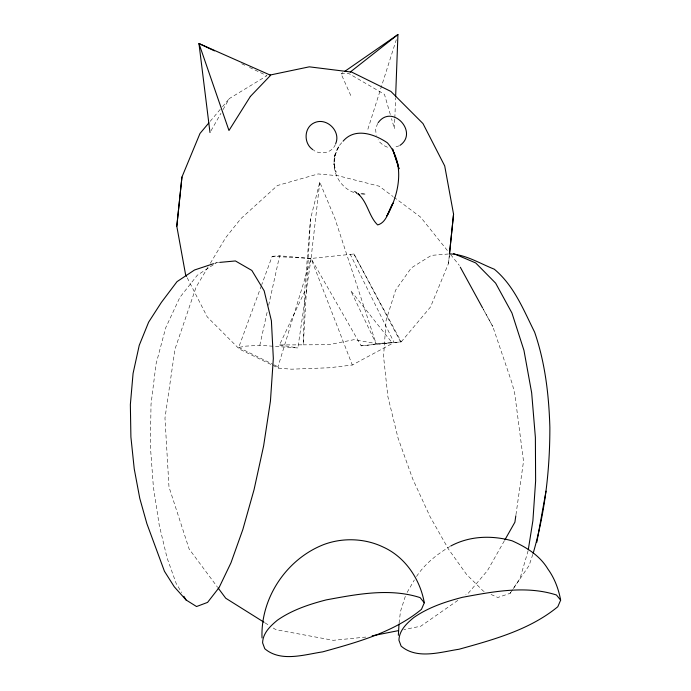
<?xml version="1.0" encoding="UTF-8"?>
<svg xmlns="http://www.w3.org/2000/svg" width="691" height="691" viewBox="0 0 691 691"><rect width="100%" height="100%" fill="white"/><g stroke="black" fill="none" stroke-linecap="round" stroke-linejoin="round"><path stroke-width="0.52" stroke-dasharray="3.46 2.59" d="M304.593 291.74L303.306 344.835L279.518 344.947L304.593 291.74L310.527 218.883L319.778 182.148L334.824 218.287L376.051 343.531L392.047 342.667L350.717 290.609L376.051 343.531L353.775 339.704L329.08 344.679L303.306 344.835L310.527 218.883M394.803 119.094L394.449 128.725L391.503 118.602M394.837 118.023L395.598 97.69M319.778 182.148L311.045 258.477L361.151 345.828L401.221 341.855L430.519 306.985L448.511 263.426L449.4 254.582M399.078 623.152L400.478 611.457L405.686 595.193M448.511 263.426L449.375 254.901M515.97 514.7L523.528 461.26L514.76 393.749L512.212 383.66L492.864 326.713L483.052 308.791M261.379 285.677L238.68 347.469L245.789 346.139L259.807 345.31L297.864 347.962L311.045 258.477L353.939 253.986L401.221 341.855L394.095 342.52L352.306 365.021L329.305 367.767L291.55 369.184L278.525 368.139L271.831 364.883M528.114 550.736L520.003 578.548L511.841 590.719M259.807 345.31L267.503 310.561M268.661 305.292L279.622 255.8L311.045 258.477L352.306 365.021M278.525 368.139L277.981 366.809L311.045 258.477L272.168 256.309L261.751 284.666M367.871 129.217L396.297 39.698M532.796 554.407L529.107 565.514L513.067 588.982M335.411 144.479C332.19 152.866 320.788 155.155 313.671 150.353M377.666 123.352L375.61 129.01L376.198 135.358M407.111 592.446L414.341 579.974M504.352 540.811L487.475 570.602L468.472 592.99L465.829 594.83M211.04 130.711L220.947 113.281M223.029 109.61L229.282 98.597L266.951 75.699L247.525 66.509M208.138 266.976L196.106 287.085L174.953 349.231L164.976 418.098L168.984 486.948L189.144 549.025L217.38 587.005M210.323 263.314L225.646 237.721L240.839 218.693L277.411 185.525L318.119 173.942L338.089 175.747L379.299 186.242L393.075 196.546M416.535 576.475C424.766 563.916 437.075 554.286 449.806 546.581M491.042 594.467L497.84 597.482L510.096 593.327L511.262 591.591M510.096 593.327L512.472 589.855M210.211 121.305L221.794 107.52M222.476 106.708L229.282 98.597M341.751 142.717C334.427 150.422 331.801 162.368 336.111 172.249L333.978 163.672L335.247 154.292L339.074 145.758L334.176 157.479L335.247 154.292L334.047 164.89L333.978 163.672C334.099 177.302 343.677 190.405 357.066 193.471M457.874 600.375L420.75 626.219L403.855 629.561M350.778 95.522L341.112 73.894L342.866 72.685M218.624 262.494L216.533 262.692L197.315 275.234L179.824 297.458L165.728 327.724L156.028 364.071L151.018 404.304L150.37 446.136L153.402 487.198L159.25 525.186L167.058 557.896L176.153 583.368L181.664 592.593M399.32 145.775L393.982 147.442M214.53 263.357L216.533 262.692M365.841 637.076L333.304 640.315L275.899 629.691L272.254 627.402M361.151 345.828L392.047 342.667M448.321 254.003L431.348 255.385L411.257 267.944L395.615 290.134L386.105 320.304L383.565 356.513L387.867 396.556L398.076 438.163L412.726 478.993L430.113 516.747L448.563 549.25L466.632 574.541L483.268 591.012L485.212 591.876M341.112 73.894L348.549 73.384L384.446 94.322L390.329 114.559M272.168 256.309L279.622 255.8M360.97 193.575L366.04 194.102L361.229 194.059M279.518 344.947L297.864 347.962M357.066 192.521L353.291 190.846L356.901 193.195M387.47 147.243L383.255 145.257L379.661 142.096L378.089 139.668M241.695 63.753L246.557 66.051M270.872 364.416L239.336 349.05L207.222 316.884L186.527 276.409M238.68 347.469L273.187 364.451M274.146 364.926L277.981 366.809M264.955 622.824L268.6 625.113M393.939 197.185L420.62 217.147L447.975 251.256M450.644 254.582L459.316 265.396M483.147 308.963L492.864 326.713M400.642 341.993L353.939 253.986L350.259 254.4L394.095 342.52"/><path stroke-width="1.04" d="M395.632 96.619L397.93 34.55L344.61 71.475M208.846 122.929L199.993 133.467L181.949 177.034L176.801 226.251L185.559 274.526L186.527 276.409M262.019 637.931C260.481 597.879 286.61 559.019 323.785 544.551C342.771 537.417 364.926 538.272 383.116 547.03C405.237 556.937 420.119 579.308 424.309 602.777L421.467 609.35C393.464 632.438 357.083 642.284 322.714 651.855C304.17 654.645 280.736 662.401 264.783 648.728L262.597 642.829C262.856 633.06 270.388 626.003 277.411 620.198C292.025 609.998 309.076 604.34 326.187 599.9C356.806 594.243 389.733 587.799 420.119 597.611L424.309 602.777M398.344 635.314L399.018 624.172M449.513 253.519L453.564 214.21L444.71 165.935L422.996 123.594L390.881 91.419L351.736 72.106L309.3 66.828L270.051 75.051M449.487 253.83L453.564 214.21M533.132 553.396C545.026 512.662 549.915 469.794 549.863 427.366C548.922 395.114 545.173 362.766 534.618 332.138C523.424 309.723 514.069 285.651 494.272 269.188C479.804 263.478 465.181 254.133 449.383 253.917M181.949 177.034L176.801 226.251M515.814 515.771L514.907 522.189L504.879 539.878M528.287 549.699L532.899 520.634L535.62 480.953L535.378 437.386L531.664 392.842L523.959 350.389L511.927 312.963L495.628 283.155L475.728 262.951L453.624 253.571M536.812 542.288L546.02 491.189M335.679 143.65C341.104 131.428 326.869 117.176 314.543 122.67C303.746 127.248 303.401 143.59 312.954 149.722M560.643 600.159L557.801 606.733C529.798 629.829 493.417 639.676 459.04 649.246C440.504 652.028 417.062 659.793 401.117 646.12L398.932 640.212C399.182 630.442 406.714 623.386 413.736 617.581C428.36 607.38 445.41 601.723 462.521 597.292C493.132 591.634 526.067 585.191 556.445 594.994L560.643 600.159C558.665 589.19 554.528 578.177 547.954 569.116C539.74 555.417 526.361 547.22 512.143 540.828C491.733 535.136 469.612 535.853 450.722 546.037M378.202 122.661C392.168 103.391 418.781 132.257 400.072 145.317M343.09 141.197C354.975 127.17 374.548 134.054 387.401 142.838C405.315 163.102 399.433 194.128 386.925 215.868L392.972 203.137C388.592 210.202 386.977 222.467 377.657 224.938C368.856 216.49 367.681 202.264 358.145 193.929L359.717 195.009M350.225 72.071L397.93 34.55M213.528 263.686L194.525 269.991L177.026 281.634L161.366 302.408L148.643 322.136L139.237 345.336L133.078 373.382L130.357 404.563L130.901 437.04L134.244 468.93L139.781 498.384L146.881 523.674L164.441 571.258L174.296 586.814L186.069 599.978L196.555 606.534L207.568 602.405L219.082 587.592L230.975 562.802L242.861 529.453L254.072 489.599L263.634 445.833L270.44 401.082L273.334 358.413L271.399 320.779L264.161 290.79L251.835 270.44L235.398 260.948L219.678 262.399M372.173 635.824L398.577 630.598M214.504 50.875L198.956 43.524L209.995 132.542M264.04 622.254L225.724 598.225L218.028 587.868M357.8 193.782L359.605 194.957M183.866 596.29L186.069 599.978M460.301 267.201L482.638 308.031M250.375 96.446L228.971 130.513L198.956 43.524L270.63 75.284L250.375 96.446M397.688 163.689L392.557 148.936L399.001 168.863L397.688 163.689"/></g></svg>
